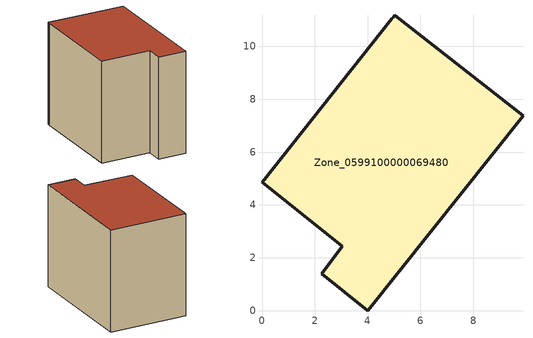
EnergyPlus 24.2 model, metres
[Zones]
Zone_0599100000069480
 floor ground (C_G): 2.26,1.39 3.04,2.43 0,4.85 4.92,11.04 4.97,11.11 5.03,11.17 9.88,7.37 4,0 z3.02
 wall outside (C_F): 3.04,2.43 2.26,1.39 4,0 9.88,7.37 5.03,11.17 4.97,11.11 4.92,11.04 0,4.85 3.04,2.43 z3.02:10.97
 roof outside (C_R): 4.92,11.04 0,4.85 3.04,2.43 2.26,1.39 4,0 9.88,7.37 5.03,11.17 4.97,11.11 z10.97
[BUILDING]
Pand.0599100000069480: North Axis=0; Terrain=City; Loads Convergence Tolerance Value=0.04; Temperature Convergence Tolerance Value=0.4; Solar Distribution=FullExterior; Maximum Number of Warmup Days=25; Minimum Number of Warmup Days=1
[Site:Location]
Rotterdam.The.Hague.AP_ZH_NLD Design_Conditions: Latitude=51.96; Longitude=4.45; Time Zone=1; Elevation=-4.5
[SITE:GROUNDTEMPERATURE:BUILDINGSURFACE]
18, 18, 18, 18, 18, 18, 18, 18, 18, 18, 18, 18
[MATERIAL] Thermal Absorptance=0.9; Solar Absorptance=0.7; Visible Absorptance=0.7
Name | Roughness | Thickness | Conductivity | Density | Specific Heat
G.TI.1946-1964 | MediumSmooth | 0.15 | 1 | 540 | 1210
F.TI.1946-1964 | Rough | 0.3 | 0.857143 | 1920 | 840
R.TI.1946-1964 | MediumRough | 0.2 | 0.277778 | 1500 | 1000
[CONSTRUCTION]
C_G: G.TI.1946-1964
C_F: F.TI.1946-1964
C_R: R.TI.1946-1964
[ZONE]
Zone_0599100000069480: Type=1; Multiplier=1; Ceiling Height=Autocalculate; Volume=Autocalculate; Floor Area=autocalculate; Part of Total Floor Area=Yes
[ZONEINFILTRATION:DESIGNFLOWRATE]
Infil_Zone_0599100000069480: Zone or ZoneList or Space or SpaceList=Zone_0599100000069480; Schedule=AlwaysOn; Design Flow Rate Calculation Method=Flow/Area; Flow Rate per Floor Area=0.003; Constant Term Coefficient=1; Temperature Term Coefficient=0; Velocity Term Coefficient=0; Velocity Squared Term Coefficient=0
[HVACTEMPLATE:ZONE:IDEALLOADSAIRSYSTEM]
Zone_0599100000069480: Maximum Heating Supply Air Temperature=50; Minimum Cooling Supply Air Temperature=13; Maximum Heating Supply Air Humidity Ratio=0.0156; Minimum Cooling Supply Air Humidity Ratio=0.0077; Heating Limit=NoLimit; Cooling Limit=NoLimit; Dehumidification Control Type=ConstantSensibleHeatRatio; Cooling Sensible Heat Ratio=0.7; Dehumidification Setpoint=60; Humidification Control Type=None; Humidification Setpoint=30; Outdoor Air Method=None; Outdoor Air Flow Rate per Person=0.00944; Outdoor Air Flow Rate per Zone Floor Area=0; Outdoor Air Flow Rate per Zone=0; Demand Controlled Ventilation Type=None; Outdoor Air Economizer Type=NoEconomizer; Heat Recovery Type=None; Sensible Heat Recovery Effectiveness=0.7; Latent Heat Recovery Effectiveness=0.65
[ZONECONTROL:THERMOSTAT]
ThermostatControl_Zone_0599100000069480: Zone or ZoneList=Zone_0599100000069480; Control Type Schedule=DualSetpointControlType; Control 1=Thermostat_Zone_0599100000069480; Temperature Difference Between Cutout And Setpoint=0
[THERMOSTATSETPOINT:DUALSETPOINT]
Thermostat_Zone_0599100000069480: Heating Setpoint Temperature Schedule=HeatingSetpoint_Zone_0599100000069480; Cooling Setpoint Temperature Schedule=CoolingSetpoint_Zone_0599100000069480
[SCHEDULE:COMPACT]
HeatingSetpoint_Zone_0599100000069480: Through: 12/31, For: AllDays, Until: 24:00, 21
CoolingSetpoint_Zone_0599100000069480: Through: 12/31, For: AllDays, Until: 24:00, 24
DualSetpointControlType: Through: 12/31, For: AllDays, Until: 24:00, 4
AlwaysOn: Through: 12/31, For: AllDays, Until: 24:00, 1
